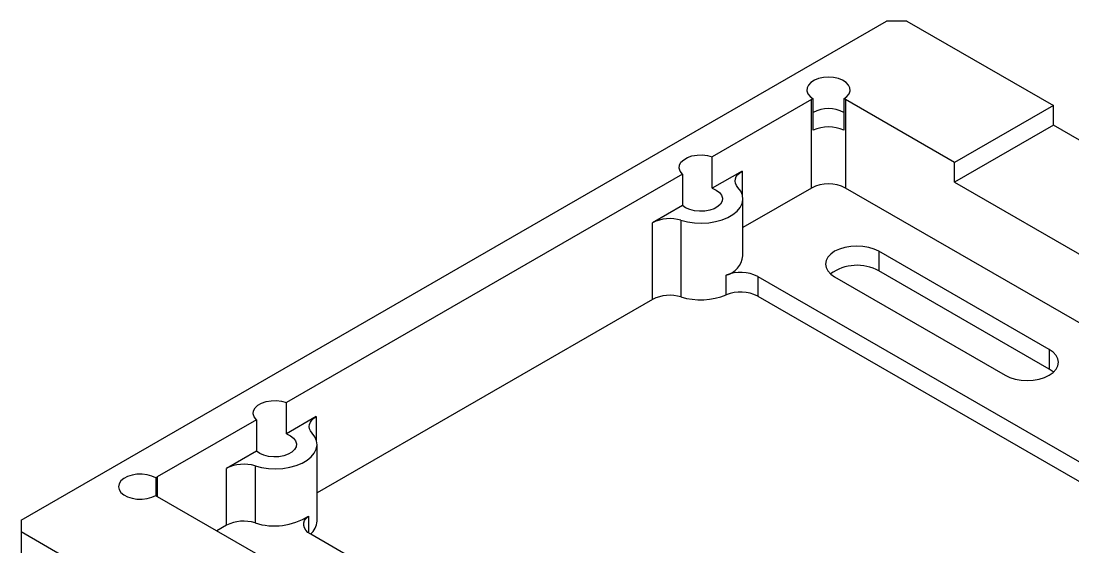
# Model space of a CAD drawing. Header units: millimetres. Extents: x 15 to 415, y 5 to 292.
# Drawn here: x 330.69 to 374.35, y 107.89 to 129.75 of the extents above; entities that cross this region are included whole.
import ezdxf

# ---------------------------------------------------------------- set-up
doc = ezdxf.new("R2010")
doc.units = ezdxf.units.MM

msp = doc.modelspace()

# ---------------------------------------------------------------- linework, layer by layer
at = {"color": 7, "linetype": 'Continuous', "lineweight": 25}
for p, q in [((330.69, 109.011), (366.611, 129.747)), ((367.46, 129.747), (366.611, 129.747)), ((367.46, 129.747), (373.541, 126.237)), ((363.5, 126.482), (359.383, 124.105)), ((363.5, 122.807), (363.5, 126.482)), ((363.574, 125.214), (363.574, 126.52)), ((364.84, 126.52), (364.84, 125.214)), ((369.44, 123.869), (364.914, 126.482)), ((364.914, 126.482), (364.914, 122.807)), ((373.541, 126.237), (369.44, 123.869)), ((373.541, 125.42), (373.541, 126.237)), ((373.541, 125.42), (369.44, 123.053)), ((390.936, 115.378), (373.541, 125.42)), ((359.383, 122.798), (359.383, 124.105)), ((369.44, 123.053), (369.44, 123.869)), ((358.142, 123.388), (341.705, 113.9)), ((358.142, 123.388), (358.142, 122.082)), ((360.623, 123.514), (359.383, 122.798)), ((363.5, 122.807), (360.654, 121.164)), ((389.592, 108.561), (364.914, 122.807)), ((369.44, 123.053), (387.542, 112.603)), ((360.654, 119.991), (360.654, 122.359)), ((358.142, 122.082), (356.902, 121.366)), ((358.08, 121.467), (358.08, 118.283)), ((356.902, 118.182), (356.902, 121.366)), ((373.371, 116.096), (366.3, 120.178)), ((366.3, 120.178), (366.3, 119.362)), ((373.371, 115.28), (366.3, 119.362)), ((359.958, 118.368), (359.958, 119.184)), ((361.268, 119.132), (384.585, 105.671)), ((361.268, 119.132), (361.268, 118.315)), ((364.462, 119.117), (371.533, 115.035)), ((356.902, 118.182), (342.976, 110.143)), ((361.268, 118.315), (383.878, 105.263)), ((373.371, 116.096), (373.371, 115.28)), ((341.705, 112.593), (341.705, 113.9)), ((340.464, 113.183), (336.347, 110.807)), ((340.464, 113.183), (340.464, 111.877)), ((342.945, 113.309), (341.705, 112.593)), ((340.464, 111.877), (339.224, 111.161)), ((342.976, 108.969), (342.976, 112.153)), ((339.224, 108.793), (339.224, 111.161)), ((340.402, 111.262), (340.402, 108.894)), ((336.28, 110.764), (336.28, 110.033)), ((336.347, 109.99), (340.873, 107.378)), ((330.69, 109.011), (330.69, 108.521)), ((339.224, 108.793), (338.823, 108.561)), ((330.69, 108.521), (330.69, 107.296)), ((336.771, 105.01), (330.69, 108.521)), ((366.031, 94.96), (342.714, 108.421))]:
    msp.add_line(p, q, dxfattribs=at)
at = {"color": 8, "linetype": 'Continuous', "lineweight": 25}
for p, q in [((360.623, 123.514), (360.623, 122.548)), ((342.945, 113.309), (342.945, 112.343)), ((336.347, 110.807), (336.347, 109.99)), ((342.623, 109.177), (342.623, 108.481))]:
    msp.add_line(p, q, dxfattribs=at)
at = {"color": 7, "linetype": 'Continuous', "lineweight": 25, "flags": 128}
for points in [[(364.84, 126.52), (364.972, 126.616), (365.062, 126.727), (365.104, 126.847), (365.097, 126.969), (365.04, 127.087), (364.936, 127.194), (364.793, 127.284), (364.617, 127.353), (364.418, 127.395), (364.207, 127.409), (363.997, 127.395), (363.798, 127.353), (363.622, 127.284), (363.478, 127.194), (363.375, 127.087), (363.318, 126.969), (363.31, 126.847), (363.352, 126.727), (363.442, 126.616), (363.574, 126.52)], [(358.142, 123.388), (358.049, 123.503), (358.006, 123.628), (358.017, 123.755), (358.081, 123.876), (358.195, 123.985), (358.35, 124.075), (358.538, 124.14), (358.749, 124.177), (358.968, 124.183), (359.184, 124.159), (359.383, 124.105)], [(360.448, 122.834), (360.384, 122.919), (360.345, 123.008), (360.33, 123.099), (360.341, 123.191), (360.377, 123.281), (360.437, 123.366), (360.52, 123.444), (360.623, 123.514)], [(358.08, 121.467), (358.353, 121.4), (358.642, 121.36), (358.939, 121.349), (359.235, 121.367), (359.521, 121.413), (359.789, 121.487), (360.032, 121.586), (360.242, 121.707), (360.414, 121.848), (360.542, 122.003), (360.622, 122.168), (360.654, 122.338), (360.634, 122.51), (360.565, 122.677), (360.448, 122.834)], [(359.383, 122.798), (359.55, 122.72), (359.68, 122.622), (359.766, 122.508), (359.803, 122.386), (359.788, 122.262), (359.723, 122.144), (359.612, 122.038), (359.46, 121.95), (359.276, 121.886), (359.071, 121.848), (358.857, 121.84), (358.645, 121.861), (358.448, 121.911), (358.277, 121.986), (358.142, 122.082)], [(366.3, 120.178), (366.103, 120.272), (365.878, 120.341), (365.635, 120.384), (365.381, 120.398), (365.127, 120.384), (364.883, 120.341), (364.659, 120.272), (364.462, 120.178), (364.3, 120.065), (364.18, 119.935), (364.106, 119.794), (364.081, 119.648), (364.106, 119.501), (364.18, 119.361), (364.3, 119.231), (364.462, 119.117)], [(371.533, 115.035), (371.73, 114.942), (371.955, 114.872), (372.198, 114.83), (372.452, 114.815), (372.706, 114.83), (372.95, 114.872), (373.174, 114.942), (373.371, 115.035), (373.533, 115.149), (373.653, 115.278), (373.727, 115.419), (373.752, 115.566), (373.727, 115.712), (373.653, 115.853), (373.533, 115.983), (373.371, 116.096)], [(373.543, 115.157), (373.533, 115.166), (373.371, 115.28)], [(340.464, 113.183), (340.371, 113.298), (340.328, 113.423), (340.34, 113.55), (340.404, 113.671), (340.517, 113.78), (340.672, 113.869), (340.861, 113.935), (341.071, 113.972), (341.291, 113.978), (341.506, 113.954), (341.705, 113.9)], [(342.77, 112.629), (342.707, 112.713), (342.667, 112.803), (342.652, 112.894), (342.663, 112.986), (342.699, 113.075), (342.759, 113.161), (342.842, 113.239), (342.945, 113.309)], [(340.402, 111.262), (340.675, 111.195), (340.965, 111.155), (341.261, 111.143), (341.557, 111.161), (341.843, 111.208), (342.111, 111.282), (342.354, 111.381), (342.564, 111.502), (342.736, 111.643), (342.864, 111.797), (342.945, 111.963), (342.976, 112.133), (342.957, 112.305), (342.887, 112.471), (342.77, 112.629)], [(341.705, 112.593), (341.872, 112.515), (342.002, 112.417), (342.088, 112.303), (342.125, 112.181), (342.11, 112.057), (342.046, 111.939), (341.934, 111.833), (341.782, 111.745), (341.598, 111.68), (341.394, 111.643), (341.179, 111.635), (340.968, 111.656), (340.771, 111.705), (340.6, 111.781), (340.464, 111.877)], [(336.28, 110.764), (336.114, 110.84), (335.922, 110.892), (335.714, 110.916), (335.502, 110.912), (335.298, 110.879), (335.113, 110.819), (334.957, 110.737), (334.839, 110.635), (334.765, 110.52), (334.74, 110.398), (334.765, 110.277), (334.839, 110.162), (334.957, 110.06), (335.113, 109.977), (335.298, 109.918), (335.502, 109.885), (335.714, 109.881), (335.922, 109.905), (336.114, 109.957), (336.28, 110.033)], [(342.714, 108.421), (342.599, 108.5), (342.511, 108.59), (342.451, 108.687), (342.423, 108.789), (342.427, 108.892), (342.462, 108.993), (342.528, 109.089), (342.623, 109.177)]]:
    msp.add_lwpolyline(points, dxfattribs=at)
at = {"color": 7, "linetype": 'Continuous', "lineweight": 25}
for centre, radius, start, end in [((364.006, 125.603), 1.014, 115.2047, 119.9396), ((364.409, 125.604), 1.013, 60.0568, 64.7991), ((364.207, 124.732), 1.375, 62.5976, 117.4024), ((364.207, 123.765), 1.581, 66.4101, 113.5899), ((364.207, 121.443), 1.537, 62.6096, 117.3904), ((357.615, 119.971), 1.567, 72.7409, 117.0699), ((359.7, 120.111), 0.962, 285.6093, 352.8299), ((360.557, 117.743), 1.561, 62.8777, 112.5321), ((365.391, 117.729), 1.869, 60.8913, 126.0779), ((357.615, 116.786), 1.567, 72.7409, 117.0699), ((358.898, 120.992), 2.83, 253.1869, 291.9983), ((360.557, 116.926), 1.561, 62.8777, 112.5321), ((339.937, 109.766), 1.567, 72.741, 117.0698), ((336.783, 110.05), 0.873, 119.9303, 125.1637), ((336.783, 110.747), 0.873, 234.8363, 240.0697), ((341.212, 111.394), 2.628, 252.0451, 302.4548), ((339.937, 107.398), 1.567, 72.741, 117.0698), ((342.234, 109.003), 0.743, 309.1391, 357.3582)]:
    msp.add_arc(centre, radius, start, end, dxfattribs=at)

doc.saveas('drawing.dxf')
